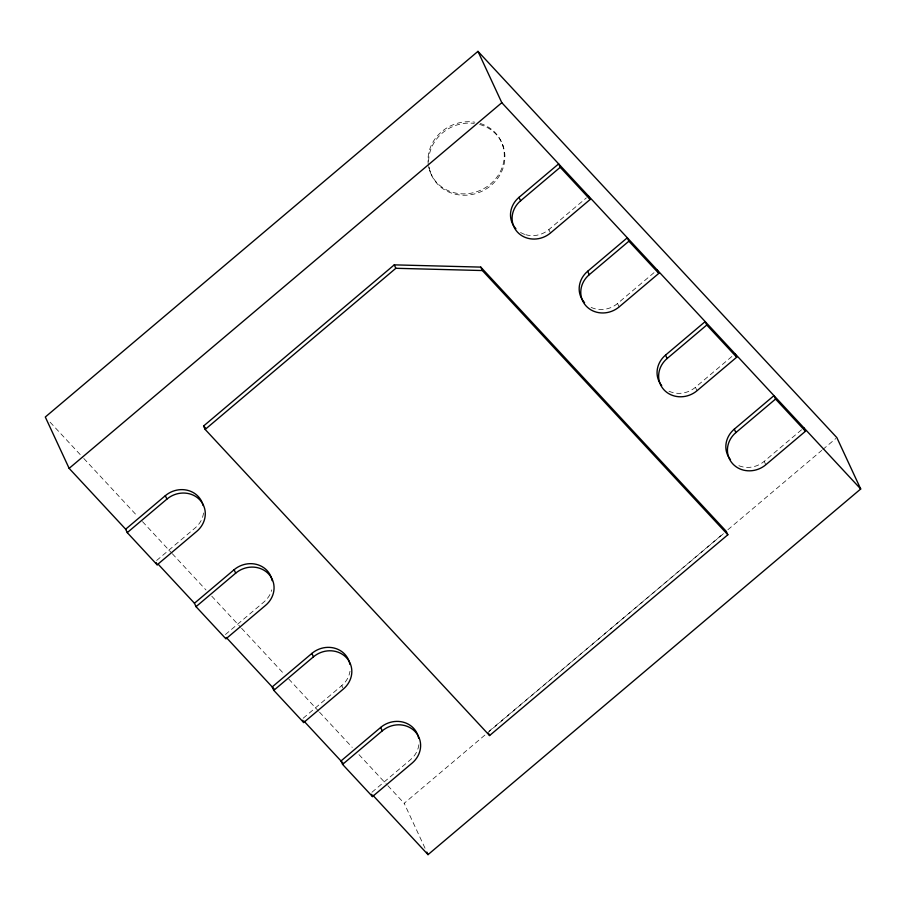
<?xml version="1.0" encoding="UTF-8"?>
<svg xmlns="http://www.w3.org/2000/svg" width="906" height="906" viewBox="0 0 906 906"><rect width="100%" height="100%" fill="white"/><g stroke="black" fill="none" stroke-linecap="round" stroke-linejoin="round"><path stroke-width="0.68" stroke-dasharray="4.53 3.4" d="M156.636 560.486L195.232 527.881A23.76 21.801 -24.9 0 0 203.601 512.388M525.786 234.722A23.76 21.801 -24.9 0 0 548.877 229.58L586.397 197.87M225.424 634.528L264.02 601.912A23.76 21.801 -24.9 0 0 271.755 589.885M591.12 307.383A23.76 21.801 -24.9 0 0 617.552 303.487L655.072 271.777M303.182 718.22L341.777 685.604A23.76 21.801 -24.9 0 0 349.999 671.267M669.002 391.199A23.76 21.801 -24.9 0 0 695.423 387.304L732.943 355.594M371.97 792.252L410.565 759.636A23.76 21.801 -24.9 0 0 418.934 744.154M738.877 465.707A23.76 21.801 -24.9 0 0 764.211 461.347L801.731 429.637M425.039 848.22L404.189 803.294L486.194 733.985M487.269 733.079L723.566 533.385M727.892 529.727L821.753 450.395M822.841 449.489L835.785 438.549M489.07 731.221L724.109 533.158M50.113 422.196L82.82 457.405M83.782 458.436L137.667 516.431M142.48 521.607L171.347 552.683M172.31 553.713L205.979 589.965M211.755 596.171L240.622 627.246M241.585 628.277L283.918 673.838M288.731 679.024L318.561 711.119M319.512 712.161L352.23 747.371M358.969 754.619L386.873 784.653M387.836 785.683L404.189 803.294M764.211 461.347L765.808 464.767M695.423 387.304L697.02 390.724M617.552 303.487L619.138 306.908M548.877 229.58L550.474 233.001M502.649 145.13L503.283 146.5M429.625 170.464L430.259 171.834M341.777 685.604L342.83 687.88M480.293 123.476A38.686 35.504 -24.9 0 1 490.293 184.167A38.686 35.504 -24.9 0 1 428.617 166.602M428.391 165.277A38.686 35.504 -24.9 0 1 474.857 122.197M479.591 124.45A38.686 35.504 -24.9 0 1 504.291 163.306A38.686 35.504 -24.9 0 1 466.058 195.209A38.686 35.504 -24.9 0 1 429.025 166.647M428.629 161.313A38.686 35.504 -24.9 0 1 474.28 123.397M524.665 234.371A23.76 21.801 -24.9 0 1 520.384 232.366"/><path stroke-width="1.36" d="M372.808 795.208L428.028 854.641L860.7 488.98L836.861 437.632L477.972 51.359L45.3 417.02L69.139 468.368L125.957 529.523M69.139 468.368L501.811 102.706L477.972 51.359M203.578 426.013L394.257 264.858L480.769 267.111L726.261 531.335L727.846 534.767L489.58 735.559L205.164 429.433L203.578 426.013L205.492 428.074M205.164 429.433L395.843 268.289L482.354 270.543L727.846 534.767M203.125 505.514A23.76 21.801 -24.9 0 0 165.322 495.684L125.662 529.206L127.248 532.626L157.157 564.812L196.817 531.301A23.76 21.801 -24.9 0 0 199.898 499.965A23.76 21.801 -24.9 0 0 166.908 499.104L127.248 532.626M518.968 197.383L558.64 163.873L560.225 167.293L590.134 199.479L550.474 233.001A23.76 21.801 -24.9 0 1 517.485 232.14A23.76 21.801 -24.9 0 1 520.565 200.815L518.968 197.383A23.76 21.801 -24.9 0 0 515.899 228.72M520.565 200.815L560.225 167.293M196.036 606.669L235.696 573.147A23.76 21.801 -24.9 0 1 268.674 574.008A23.76 21.801 -24.9 0 1 265.605 605.333L225.945 638.855L196.036 606.669L194.45 603.237L234.11 569.727A23.76 21.801 -24.9 0 1 272.151 580.667M587.643 271.29L627.303 237.78L628.889 241.2L658.798 273.386L619.138 306.908A23.76 21.801 -24.9 0 1 586.159 306.047A23.76 21.801 -24.9 0 1 589.228 274.722L587.643 271.29A23.76 21.801 -24.9 0 0 584.563 302.627M589.228 274.722L628.889 241.2M349.909 664.358A23.76 21.801 -24.9 0 0 311.868 653.419L272.208 686.929L273.793 690.361L303.703 722.546L343.363 689.024A23.76 21.801 -24.9 0 0 346.443 657.699A23.76 21.801 -24.9 0 0 313.453 656.839L273.793 690.361M665.525 355.118L705.185 321.596L706.771 325.016L736.68 357.213L697.02 390.724A23.76 21.801 -24.9 0 1 664.03 389.874A23.76 21.801 -24.9 0 1 667.11 358.538L665.525 355.118A23.76 21.801 -24.9 0 0 661.686 385.582M667.11 358.538L706.771 325.016M418.697 738.401A23.76 21.801 -24.9 0 0 380.656 727.45L340.996 760.972L342.581 764.392L372.491 796.578L412.151 763.067A23.76 21.801 -24.9 0 0 415.231 731.731A23.76 21.801 -24.9 0 0 382.241 730.87L342.581 764.392M734.302 429.15L773.973 395.628L775.559 399.059L805.468 431.245L765.808 464.767A23.76 21.801 -24.9 0 1 732.818 463.906A23.76 21.801 -24.9 0 1 735.899 432.57L734.302 429.15A23.76 21.801 -24.9 0 0 730.474 459.625M735.899 432.57L775.559 399.059M501.811 102.706L860.7 488.98M158.414 564.461L194.45 603.237M226.274 637.484L274.076 688.945M304.008 721.165L342.864 762.977M803.871 427.825L805.468 431.245M735.094 353.782L736.68 357.213M657.212 269.965L658.798 273.386M588.538 196.058L590.134 199.479M480.769 267.111L482.354 270.543M394.257 264.858L395.843 268.289M488.527 733.271L489.58 735.559M380.656 727.45L382.241 730.87M426.828 852.07L428.028 854.641M311.868 653.419L313.453 656.839M371.426 794.302L372.491 796.578M234.11 569.727L235.696 573.147M302.638 720.259L303.703 722.546M165.322 495.684L166.908 499.104M156.092 562.535L157.157 564.812"/></g></svg>
